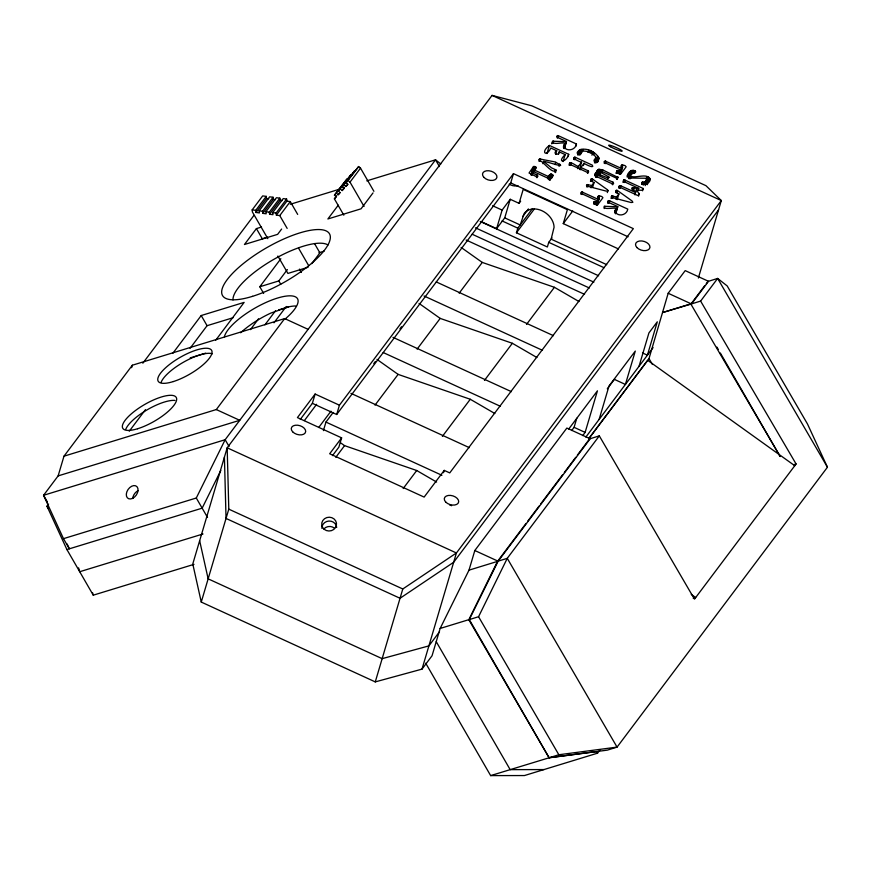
<?xml version="1.0" encoding="UTF-8"?>
<svg xmlns="http://www.w3.org/2000/svg" width="871" height="871" viewBox="0 0 871 871"><rect width="100%" height="100%" fill="white"/><g stroke="black" fill="none" stroke-linecap="round" stroke-linejoin="round"><path stroke-width="1.31" d="M598.791 158.522L598.813 157.738C595.296 151.489 585.671 146.883 579.084 150.389C573.641 154.363 581.382 156.007 582.111 151.108C586.771 150.661 595.231 152.926 595.851 158.228C590.331 162.071 598.802 163.933 598.791 158.522L597.756 162.006M630.081 175.931L631.137 176.323C635.841 178.533 647.948 172.469 649.951 179.513C650.975 183.77 639.706 186.187 642.341 182.05C644.388 184.031 649.254 178.403 646.271 178.25L630.386 178.054L628.056 176.987L627.37 175.387C628.002 171.827 633.261 168.179 635.83 171.816C632.956 172.12 629.668 174.385 629.374 178.424M599.052 174.135L600.206 171.195L601.687 171.358L616.102 177.967L618.04 177.455L602.765 169.932L599.455 169.355L598.464 169.355L596.885 171.239L597.506 172.251L596.134 176.9M691.781 303.576L662.646 312.526L691.487 303.957L708.515 281.311L685.205 270.62L668.177 293.266L649.004 358.58L588.676 438.842M67.132 543.994L69.353 548.817L63.485 538.659L43.55 495.294L58.128 475.893L63.975 456.186L132.348 365.221L284.675 318.59L308.105 329.347M131.619 367.682L132.348 365.221M440.138 628.459L469.284 619.531L498.125 561.207L590.168 438.755L566.858 428.064L474.815 550.516L469.001 570.157L440.138 628.459L432.049 655.765L422.01 669.124L375.27 681.895L201.266 602.068L228.79 509.154L227.179 447.803L492.071 95.396L531.931 105.848L705.935 185.665L721.308 200.559L698.357 278.034M300.31 419.387L312.373 403.338L315.128 394.051L339.429 405.2L513.476 173.645L633.348 228.638L449.741 472.909L444.21 470.384L424.133 497.091L329.674 453.758L341.628 437.863L297.436 417.59L315.128 394.051M323.413 430.633L325.95 422.087L333.168 412.473M312.373 403.338L336.674 414.498L339.429 405.2M341.628 437.863L338.873 447.15L332.493 455.631M481.217 221.626L496.601 228.681L502.11 210.096L510.232 199.285L519.072 203.335L520.651 201.234M336.674 414.498L510.722 182.943L513.476 173.645M496.601 228.681L504.734 217.87L510.232 199.285M375.27 681.895L402.794 588.981L456.415 552.976L721.308 200.559L492.071 95.396M519.072 203.335L523.199 189.399L567.391 209.671L563.265 223.607L618.454 248.921M530.951 174.886L533.629 166.524L535.926 167.276L535.284 169.921M531.223 174.657L533.629 166.524M531.604 174.527L534.021 166.394M531.452 175.147L533.183 171.435L550.037 179.165C557.375 173.732 547.707 171.805 547.935 178.914M443.524 472.703L444.21 470.384M532.116 174.538L534.522 166.415M532.159 174.919L533.183 171.435M533.422 172.425L535.142 166.611M534.631 170.422L535.665 166.938M552.007 237.99L548.741 242.334L547.369 246.983L516.427 232.786L517.81 228.148L532.486 208.605M534.903 170.76L535.926 167.276M606.717 264.653L551.136 239.155L554.076 227.255A17.311 13.239 36.9 0 0 541.98 210.738A17.311 13.239 36.9 0 0 524.157 213.537L520.194 224.958L504.734 217.87M538.964 161.277L539.65 158.947L554.773 161.886C572.301 170.618 545.246 160.83 543.602 161.396L542.916 163.715M539.922 161.385L540.619 159.066M536.471 177.444L537.167 175.125L532.148 172.817M536.95 177.717L537.167 175.125M546.977 153.568L549.383 145.435L568.719 154.309L568.034 156.628M551.67 143.802L552.835 141.2L566.292 141.712C566.803 140.895 551.67 136.137 558.365 135.713L576.46 144.009L575.775 146.328M552.149 143.53L552.835 141.2M552.845 143.486L553.531 141.167M557.124 137.825L557.81 135.506M557.68 138.032L558.365 135.713M555.698 154.221L556.732 150.737L550.788 148.016C546.596 157.607 540.009 152.316 549.383 145.435M548.828 179.132L550.211 174.494M549.1 178.903L550.472 174.254M549.144 179.927L550.864 174.124M549.655 179.949L551.376 174.146M550.265 180.155L551.985 174.342M555.121 164.565L555.807 162.246M551.485 178.152L552.519 174.668M558.529 154.2L559.215 151.881L565.159 154.603L563.091 161.571M552.094 177.325L552.78 175.006M552.138 177.651L552.824 175.332M554.805 172.001L555.491 169.682L551.517 167.853L543.602 161.396M555.306 172.284L555.491 169.682M555.6 172.589L555.992 169.965M563.308 147.079L564.985 143.443C562.056 141.69 553.553 145.566 552.366 141.472M563.613 148.081L564.985 143.443M564.223 148.68L566.292 141.712M559.04 166.361L559.726 164.042M564.473 148.353L566.542 141.374M569.101 165.229C569.471 159.295 575.764 166.317 578.42 166.339L581.578 162.137C580.293 162.158 569.688 157.379 575.481 157.411L592.324 165.142C595.067 169.235 584.713 163.977 584.071 163.28L580.903 167.482L580.217 169.801M569.503 165.109L570.2 162.79M569.993 165.163L570.679 162.844M570.549 165.37L571.234 163.051M422.01 669.124L456.415 552.976L227.179 447.803L192.774 563.962L201.266 602.068M573.749 159.48L574.435 157.15M574.229 159.535L574.914 157.205M574.784 159.731L575.481 157.411M577.713 155.038L579.084 150.389M578.398 154.374L579.77 149.725M578.921 155.158L580.641 149.344M579.999 155.027L581.719 149.224M580.75 154.025L581.436 151.696M581.077 153.634L581.763 151.314M582.372 151.652L583.058 149.322M577.734 168.669L578.42 166.339M579.52 169.105L581.578 162.137M583.374 165.599L584.071 163.28M587.979 152.447L588.665 150.128M589.449 152.741L590.146 150.422M590.886 153.263L591.572 150.933M591.888 155.169L592.911 151.685M580.99 194.298L582.166 192.034L598.323 199.394L599.368 198C594.762 196.095 601.676 194.81 602.928 197.717L597.615 204.783C593.576 205.338 591.986 199.884 596.21 202.214L597.256 200.82L581.142 193.384L580.772 192.741L581.676 191.979M587.402 173.1L588.088 170.781L580.903 167.482M581.469 194.353L582.166 192.034M587.903 173.383L588.088 170.781M593.336 154.929L594.022 152.599M582.035 194.56L582.721 192.23M586.662 186.884L587.348 184.565L591.768 185.534L594.055 182.485C592.171 182.311 588.948 178.109 592.585 179.11L607.294 189.638L608.012 190.945L606.194 191.108L587.294 186.154L586.455 185.24L587.348 184.565M594.588 161.854L595.971 157.205M594.468 162.877L595.851 158.228M594.719 162.485L596.145 157.531M587.696 187.015L588.393 184.696M595.568 162.997L597.637 156.029M590.462 181.31L591.148 178.991M590.93 181.201L591.616 178.882M596.711 162.735L598.431 156.932M591.442 181.244L592.128 178.914M597.68 161.647L598.813 157.738M591.899 181.44L592.585 179.11M591.082 187.853L591.768 185.534M599.738 171.816L609.526 177.336L607.98 177.978L598.083 174.015L597.626 174.636L598.529 175.561L612.934 182.181L613.641 183.465L611.867 183.607L596.787 176.65L595.198 175.017L595.764 172.665L597.506 172.251M595.013 175.833L596.047 172.349M595.361 175.659L596.395 172.175M595.514 175.877L596.885 171.239M595.829 175.049L597.092 170.89M595.481 176.78L597.049 171.892M592.683 187.134L594.055 182.485M596.178 175.626L597.898 169.812M596.058 177.488L598.464 169.355M596.929 176.955L597.626 174.636M597.049 177.499L599.455 169.355M599.172 174.679L600.206 171.195M600.652 171.87L601.349 169.551M599.956 175.071L600.642 172.741M601.371 171.968L602.057 169.649M604.224 163.389L605.389 161.124L621.556 168.484L622.602 167.101C617.985 165.185 624.91 163.9 626.162 166.807L620.849 173.873C616.81 174.44 615.22 168.985 619.433 171.304L620.479 169.921L604.376 162.474L604.006 161.843L604.91 161.07M602.079 172.251L602.765 169.932M604.703 163.443L605.389 161.124M605.269 163.65L605.955 161.331M593.587 203.868L594.272 201.549M594.066 203.923L594.751 201.593M594.621 204.119L595.318 201.8M595.524 204.533L596.21 202.214M597.822 198.229L598.508 195.91M596.221 204.304L597.256 200.82M598.301 198.283L598.987 195.964M596.602 205.197L598.323 199.394M597.147 204.293L599.553 196.16M597.31 204.979L599.368 198M607.784 178.664L608.47 176.334M607.316 192.6L608.002 190.281M604.158 208.594L604.855 206.275L617.615 206.819C618.116 206.002 602.982 201.245 609.689 200.82L627.784 209.116C626.706 215.899 616.635 217.14 614.915 210.804L616.309 208.55C614.556 207.135 602.623 210.423 604.158 206.307L604.855 206.275M612.248 184.5L612.934 182.181M612.749 184.783L613.434 182.464M616.08 173.362L616.766 171.043M607.555 202.987L608.241 200.668M616.407 173.068L617.093 170.749M607.958 202.878L608.644 200.559M616.81 172.959L617.506 170.64M608.437 202.932L609.134 200.613M617.299 173.013L617.985 170.694M609.003 203.139L609.689 200.82M617.855 173.22L618.541 170.89M616.483 178.86L617.18 176.541M611.061 198.37L611.747 196.051L616.614 196.933L618.911 193.885C617.016 193.71 613.805 189.508 617.43 190.509L632.15 201.038L632.869 202.344L631.04 202.508L612.139 197.554L611.311 196.639L611.747 196.051M616.984 179.143L617.681 176.824M611.507 198.283L612.204 195.964M618.748 173.623L619.433 171.304M617.278 179.448L617.975 177.129M621.056 167.319L621.742 165M619.455 173.405L620.479 169.921M621.535 167.374L622.221 165.055M612.553 198.414L613.238 196.095M619.836 174.298L621.556 168.484M620.718 172.229L622.787 165.261M620.533 174.069L622.602 167.101M615.786 192.6L616.472 190.281M616.298 192.643L616.984 190.314M616.744 192.839L617.43 190.509M618.802 188.027L619.488 185.697L620.381 185.643L635.623 192.545L631.791 187.994L638.737 188.397L638.051 190.716M619.205 187.918L619.902 185.588M615.928 199.252L616.614 196.933M619.695 187.962L620.381 185.643M620.25 188.169L620.936 185.85M617.191 199.688L618.911 193.885M623.037 182.387L623.723 180.068L625.182 180.21L643.266 188.506L642.58 190.836M614.632 212.186L615.318 209.867M623.451 182.279L624.137 179.949M614.937 213.188L616.309 208.55M623.93 182.333L624.616 180.003M624.485 182.529L625.182 180.21M615.547 213.787L617.615 206.819M615.797 213.46L617.855 206.481M627.033 176.922L627.719 174.603M628.361 177.259L630.081 171.456M628.764 177.738L630.822 170.77M628.927 178.664L631.333 170.531M629.537 178.577L631.965 170.378M629.994 178.642L630.68 176.323M630.452 178.653L631.137 176.323M632.335 173.852L633.359 170.368M633.402 172.839L634.099 170.52M634.099 173.089L634.785 170.76M634.632 173.394L635.318 171.075M631.976 189.976L632.662 187.657M633.13 190.292L633.816 187.962M633.533 190.466L634.219 188.147M634.937 194.864L636.233 190.041L641.927 190.303L643.266 188.506M641.655 184.38L642.341 182.05M638.606 196.117L639.303 193.787L636.233 190.041M642.123 184.412L642.809 182.093M642.635 184.587L643.321 182.257M643.168 184.772L643.865 182.453M643.571 184.772L644.257 182.453M643.865 184.619L644.551 182.3M644.115 184.336L644.801 182.017M646.304 178.849L646.99 176.53M645.988 180.58L646.674 178.261M645.727 182.986L647.099 178.337M645.237 185.643L647.295 178.501M646.119 183.879L648.176 176.911M571.692 430.514L574.087 427.334L576.776 418.243M646.794 184.249L648.851 177.281M647.327 184.696L649.396 177.728M648.743 181.712L649.777 178.228M649.309 181.081L649.995 178.762M582.743 435.576L585.127 432.397L597.441 390.829L568.752 429M599.117 419.43L609.003 386.049L635.297 351.067L625.411 384.438L614.36 379.375M639.042 366.31L648.928 332.929L657.289 321.802L647.403 355.183L642.493 352.929M564.005 144.76L563.591 145.697C565.312 152.033 575.383 150.792 576.46 144.009M535.981 167.602L534.261 170.008L548.621 176.595M599.934 749.996L597.539 753.175L595.666 751.695L549.111 757.716L468.827 619.738L497.526 561.349L526.03 523.427M468.827 619.738L478.56 616.722L507.26 558.333L599.302 435.881L694.481 599.139L796.083 463.971L700.622 301.083L717.65 278.437L727.187 285.928L807.482 423.97L827.45 467.215L617.06 747.111L607.327 750.138L549.111 757.781L490.645 775.604L425.701 663.179M63.485 538.659L196.291 498.016L225.154 439.713L435.533 159.818L440.759 163.933M220.799 470.514L202.159 508.163L66.915 549.557L46.98 506.193L48.602 504.026M267.822 238.654L252.416 212.001L252.155 209.9L262.672 195.91L266.254 196.378L266.515 198.468L255.998 212.47L259.395 212.916L259.133 210.815L269.651 196.824L273.048 197.26L273.309 199.361L262.781 213.351L266.178 213.798L265.916 211.707L276.434 197.706L279.831 198.153L280.092 200.254L269.575 214.244L272.961 214.691L272.71 212.589L283.227 198.599L286.613 199.045L286.875 201.136L276.357 215.137L279.754 215.583L287.158 228.398M255.998 212.47L255.736 210.368L266.254 196.378M142.844 363.196L253.94 215.398M262.781 213.351L262.53 211.261L273.048 197.26M261.518 227.037L256.412 228.605L244.457 244.501L277.631 234.353L281.616 229.051M269.575 214.244L269.313 212.154L279.831 198.153M276.357 215.137L276.096 213.036L286.613 199.045M172.817 353.31L201.212 315.531L244.141 302.389L215.758 340.169M279.754 215.583L290.272 201.582L297.675 214.408M190.041 348.356L207.069 325.689L233.09 317.73M129.246 431.232L145.49 409.62M263.641 293.407L259.798 286.755L280.854 258.731M334.464 195.18L346.919 179.11L334.464 195.18L336.337 196.781L334.399 198.849L343.827 215.17M338.329 191.021L350.784 174.951L338.329 191.021L340.213 192.622L338.275 194.701L336.391 193.101M342.205 186.873L354.66 170.803L342.205 186.873L344.078 188.474L342.151 190.553L340.267 188.953M344.143 184.794L346.016 186.394L347.954 184.325L346.081 182.714L358.645 166.535L360.518 168.136L373.909 191.315M334.399 198.849L336.827 195.627M346.081 182.714L358.645 166.535M338.275 194.701L339.886 192.545M342.151 190.553L344.578 187.319M346.016 186.394L347.638 184.249M364.056 206.471L350 182.126L360.518 168.136M259.798 286.755L278.818 280.93L287.365 269.553M338.253 205.186L327.888 218.969L361.062 208.811L373.017 192.905M250.413 329.63L258.567 318.775M264.947 324.829L275.563 310.707M311.796 263.63L319.897 252.862L314.507 243.542M273.984 322.803L286.243 306.505M63.975 456.186L216.302 409.555L284.675 318.59M304.371 420.595L316.619 404.307M318.732 427.465L330.969 411.177M373.779 363.632L375.379 361.509M399.92 328.857L401.509 326.734M533.357 166.764L529.035 173.024L536.612 176.748L537.864 176.41L537.636 175.387M556.732 150.737C551.942 153.459 558.692 156.421 559.215 151.881M335.803 457.297L344.568 445.636L416.719 470.514L436.6 482.044M375.009 405.135L398.123 374.388L470.275 399.266L494.826 413.507M417.089 349.151L440.193 318.405L512.355 343.283L536.906 357.524M459.159 293.179L482.273 262.432L554.413 287.299L578.975 301.54M565.159 154.603C556.123 163.334 566.302 162.899 568.719 154.309M522.687 216.552L528.414 208.942M516.427 232.786L534.38 208.92M595.764 172.665L594.719 174.342L595.198 175.017M563.265 223.607L572.759 210.989M403.175 488.533L416.719 470.514M442.381 436.371L470.275 399.266M484.461 380.398L512.355 343.283M526.52 324.404L554.413 287.299M639.303 193.787L637.953 195.583L619.869 187.276L619.063 186.688L619.488 185.697M718.564 209.846L453.66 562.263L400.039 598.268L226.035 518.441L224.424 457.101M607.283 388.793L614.621 379.027M439.517 631.747L428.891 645.89L382.151 658.661L208.147 578.845L199.655 540.728M585.867 437.046L653.098 347.605M527.663 521.261L539.073 506.084M540.695 503.917L562.688 474.662M564.321 472.496L575.72 457.319M577.353 455.152L589.569 438.897L599.302 435.881M780.166 456.437L690.888 304.099L704.672 285.764M706.294 283.608L707.916 281.453L717.65 278.437L827.45 467.215M589.199 438.113L647.697 360.322L794.766 465.713M569.786 162.899L569.362 163.89L570.167 164.477L587.01 172.208L588.458 172.349L588.589 171.064M623.723 180.068L623.309 181.059L624.104 181.636L638.737 188.397M690.888 304.099L700.622 301.083M793.644 464.722L796.083 463.971M497.526 561.349L507.26 558.333L617.06 747.111L558.844 754.754L549.111 757.781L469.284 619.531M469.001 570.157L498.125 561.207L474.815 550.516M693.24 598.29L695.679 597.55L691.258 594.37M290.25 204.282L339.548 189.192M366.789 180.863L435.533 159.818L439.441 166.59M267.375 237.195L262.28 238.752L256.412 228.605M318.938 252.732L324.11 251.153M308.116 267.245L287.909 273.429L277.86 256.041M278.557 309.924L288.628 306.842A41.982 13.163 -30 0 1 295.65 305.971M190.216 357.894L205.698 353.147M58.128 475.893L239.732 420.312L216.302 409.555M203.008 533.977L79.707 571.724L78.586 567.87M66.915 549.557L93.262 595.176L194.004 564.343M597.539 753.175L524.44 775.549L490.645 775.604M288.628 306.842L270.739 313.125A41.982 13.163 -30 0 0 240.614 332.755M539.65 158.947L538.855 159.589L539.541 160.493C542.524 160.416 552.454 175.049 556.286 170.27M543.95 769.572L510.166 769.637L436.229 641.655M266.515 198.468L268.78 198.773M273.309 199.361L275.563 199.655M280.092 200.254L282.356 200.548M286.875 201.136L290.272 201.582M252.155 209.9L255.736 210.368M259.133 210.815L262.53 211.261M265.916 211.707L269.313 212.154M272.71 212.589L276.096 213.036M510.722 182.943L628.122 236.792M492.638 205.752L502.11 210.096M668.177 293.266L691.487 303.957M502.077 220.929L517.81 228.148M548.741 242.334L604.06 267.713M480.259 221.474L598.627 275.78M475.435 227.81L593.87 282.15M472.136 234.223L589.34 287.985M466.127 240.015L584.55 294.344M436.273 281.932L553.477 335.694M424.046 295.988L542.481 350.327M392.963 337.338L511.397 391.667M574.087 427.334L585.127 432.397M383.196 352.537L500.4 406.3M350.893 393.322L469.317 447.65M325.95 422.087L441.913 475.283M228.79 509.154L402.794 588.981M461.118 247.429L482.273 262.432M419.049 303.413L440.193 318.405M376.969 359.396L398.123 374.388M340.332 442.631L344.568 445.636M348.128 180.526L350 182.126M478.56 616.722L558.844 754.754M716.92 347.104L718.281 349.456M720.328 352.995L780.133 456.524M649.004 358.58L652.401 364.448M298.601 248.213L308.704 265.688M299.482 269.117L301.41 272.449M278.818 280.93L280.745 284.251M201.212 315.531L207.069 325.689M229.062 446.485L225.154 439.713L43.55 495.294L47.459 502.066M196.291 498.016L207.538 517.472M46.98 506.193L48.319 508.512M92.511 592.607L93.262 595.176M132.686 498.517A7.414 4.976 -55.1 0 1 138.064 490.678M125.772 429.272A30.877 9.679 -30 0 1 147.068 409.871A30.877 9.679 -30 0 1 174.984 400.431M161.059 382.467A30.877 9.679 -30 0 1 184.238 361.77A30.877 9.679 -30 0 1 212.426 353.8M224.424 336.75A41.982 13.163 -30 0 1 278.666 297.719A41.982 13.163 -30 0 1 284.567 319.494M232.993 299.962A55.57 17.42 -30 0 1 273.037 259.808A55.57 17.42 -30 0 1 327.997 244.969M321.9 528.392A7.414 6.892 -2.5 0 1 328.846 521.054A7.414 6.892 -2.5 0 1 336.685 527.467M517.995 185.588A7.414 4.595 16.5 0 1 509.197 184.129M323.99 528.806A7.414 6.892 -2.5 0 1 334.442 528.153M449.784 505.049A7.414 4.595 16.5 0 1 451.603 505.713M173.438 381.531A30.877 9.679 -30 0 0 211.947 351.165A30.877 9.679 -30 0 0 169.279 364.666A30.877 9.679 -30 0 0 173.438 381.531M137.553 428.761A30.877 9.679 -30 0 0 176.606 398.439A30.877 9.679 -30 0 0 134.352 411.373A30.877 9.679 -30 0 0 137.553 428.761M252.557 296.325A61.743 19.347 -30 0 0 330.185 235.638A61.743 19.347 -30 0 0 245.306 262.008A61.743 19.347 -30 0 0 252.557 296.325M132.653 498.321A7.414 4.976 -55.1 0 0 137.019 486.737A7.414 4.976 -55.1 0 0 126.861 491.777A7.414 4.976 -55.1 0 0 132.653 498.321M324.208 529.307A7.414 6.892 -2.5 0 0 336.38 525.442A7.414 6.892 -2.5 0 0 326.777 517.581A7.414 6.892 -2.5 0 0 324.208 529.307M610.408 146.687A7.414 0.893 23.4 0 0 621.916 151.216A7.414 0.893 23.4 0 0 613.946 146.589A7.414 0.893 23.4 0 0 610.408 146.687M445.691 502.023A7.414 4.595 16.5 0 0 458.113 503.275A7.414 4.595 16.5 0 0 450.655 495.414A7.414 4.595 16.5 0 0 445.691 502.023M292.678 431.831A7.414 4.595 16.5 0 0 305.1 433.083A7.414 4.595 16.5 0 0 297.642 425.211A7.414 4.595 16.5 0 0 292.678 431.831M636.941 247.571A7.414 4.595 16.5 0 0 649.374 248.823A7.414 4.595 16.5 0 0 641.916 240.962A7.414 4.595 16.5 0 0 636.941 247.571M483.928 177.379A7.414 4.595 16.5 0 0 496.361 178.631A7.414 4.595 16.5 0 0 488.903 170.76A7.414 4.595 16.5 0 0 483.928 177.379"/></g></svg>
